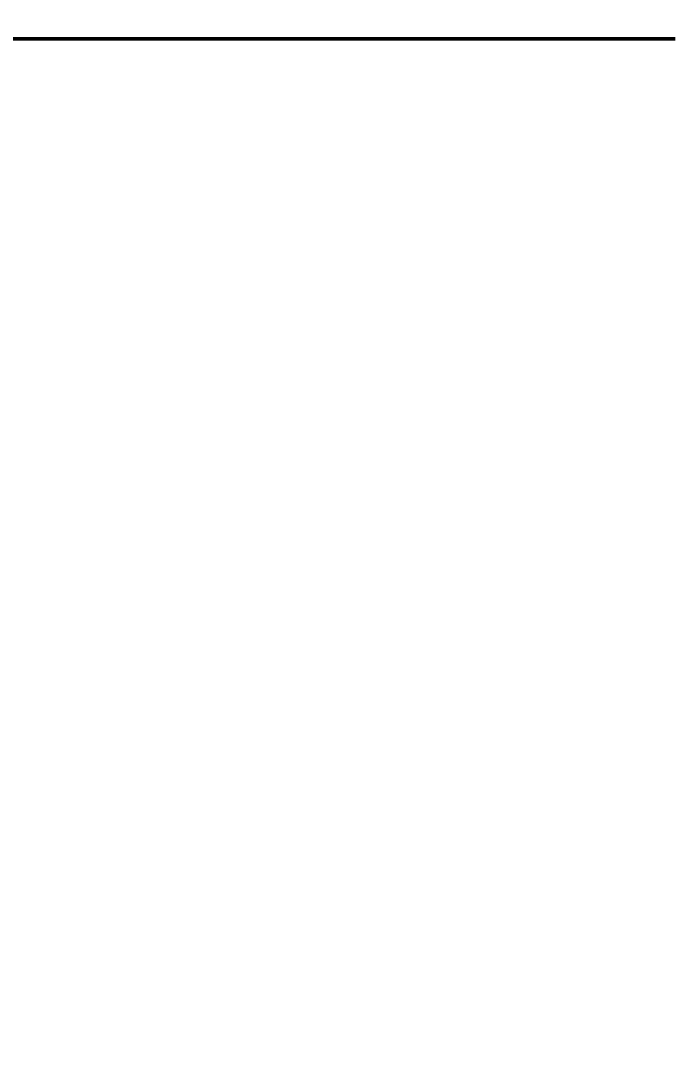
# Model space of a CAD drawing. Header units: millimetres. Extents: x 0 to 594, y 0 to 420.
# Drawn here: x 85.88 to 89.57, y 373.57 to 379.45 of the extents above; entities that cross this region are included whole.
import ezdxf

# ---------------------------------------------------------------- set-up
doc = ezdxf.new("R2010")
doc.units = ezdxf.units.MM
for name, color, linetype, lineweight in [('01-VISIBLE', 7, 'CONTINUOUS', 50), ('04-COTA', 3, 'CONTINUOUS', 25), ('08-FINA', 5, 'CONTINUOUS', 25)]:
    doc.layers.add(name, color=color, linetype=linetype, lineweight=lineweight)
doc.styles.add('ISO3098', font='isocpeur.ttf')
doc.dimstyles.new('FLAMA-ISO', dxfattribs={"dimtxt": 3.5, "dimasz": 3, "dimexe": 2, "dimexo": 1, "dimgap": 1, "dimtad": 1, "dimdec": 1, "dimtxsty": 'ISO3098', "dimcen": 2.5, "dimclrd": 3, "dimclre": 3, "dimclrt": 3, "dimazin": 3, "dimtfac": 1, "dimtmove": 0, "dimatfit": 3, "dimlwd": 25, "dimlwe": 25})

msp = doc.modelspace()

# ---------------------------------------------------------------- linework, layer by layer
at = {"layer": '01-VISIBLE'}
msp.add_lwpolyline([(89.5992, 379.3453), (89.4484, 379.3453), (89.2976, 379.3453), (89.1468, 379.3453), (88.996, 379.3453), (88.8452, 379.3453), (88.6944, 379.3453), (88.5437, 379.3453), (88.3929, 379.3453), (88.2421, 379.3453), (88.0913, 379.3453), (87.9405, 379.3453), (87.7897, 379.3453), (87.6389, 379.3453), (87.4881, 379.3453), (87.3373, 379.3453), (87.1865, 379.3453), (87.0357, 379.3453), (86.8849, 379.3453), (86.7341, 379.3453), (86.5833, 379.3453), (86.4325, 379.3453), (86.2817, 379.3453), (86.131, 379.3453), (85.9802, 379.3453), (85.8294, 379.3453)], dxfattribs=at)
at = {"layer": '08-FINA'}
msp.add_circle((89.8, 372.8453), 10.75, dxfattribs=at)

# ---------------------------------------------------------------- dimensions: what is measured, and where the dimension line sits
at = {"layer": '04-COTA'}
msp.add_linear_dim(base=(77, 384.3453), p1=(77, 379.3453), p2=(93, 379.3453), dimstyle='FLAMA-ISO', override={"dimlfac": 2, "dimpost": '%%c<>'}, dxfattribs=at).render()

doc.saveas('drawing.dxf')
